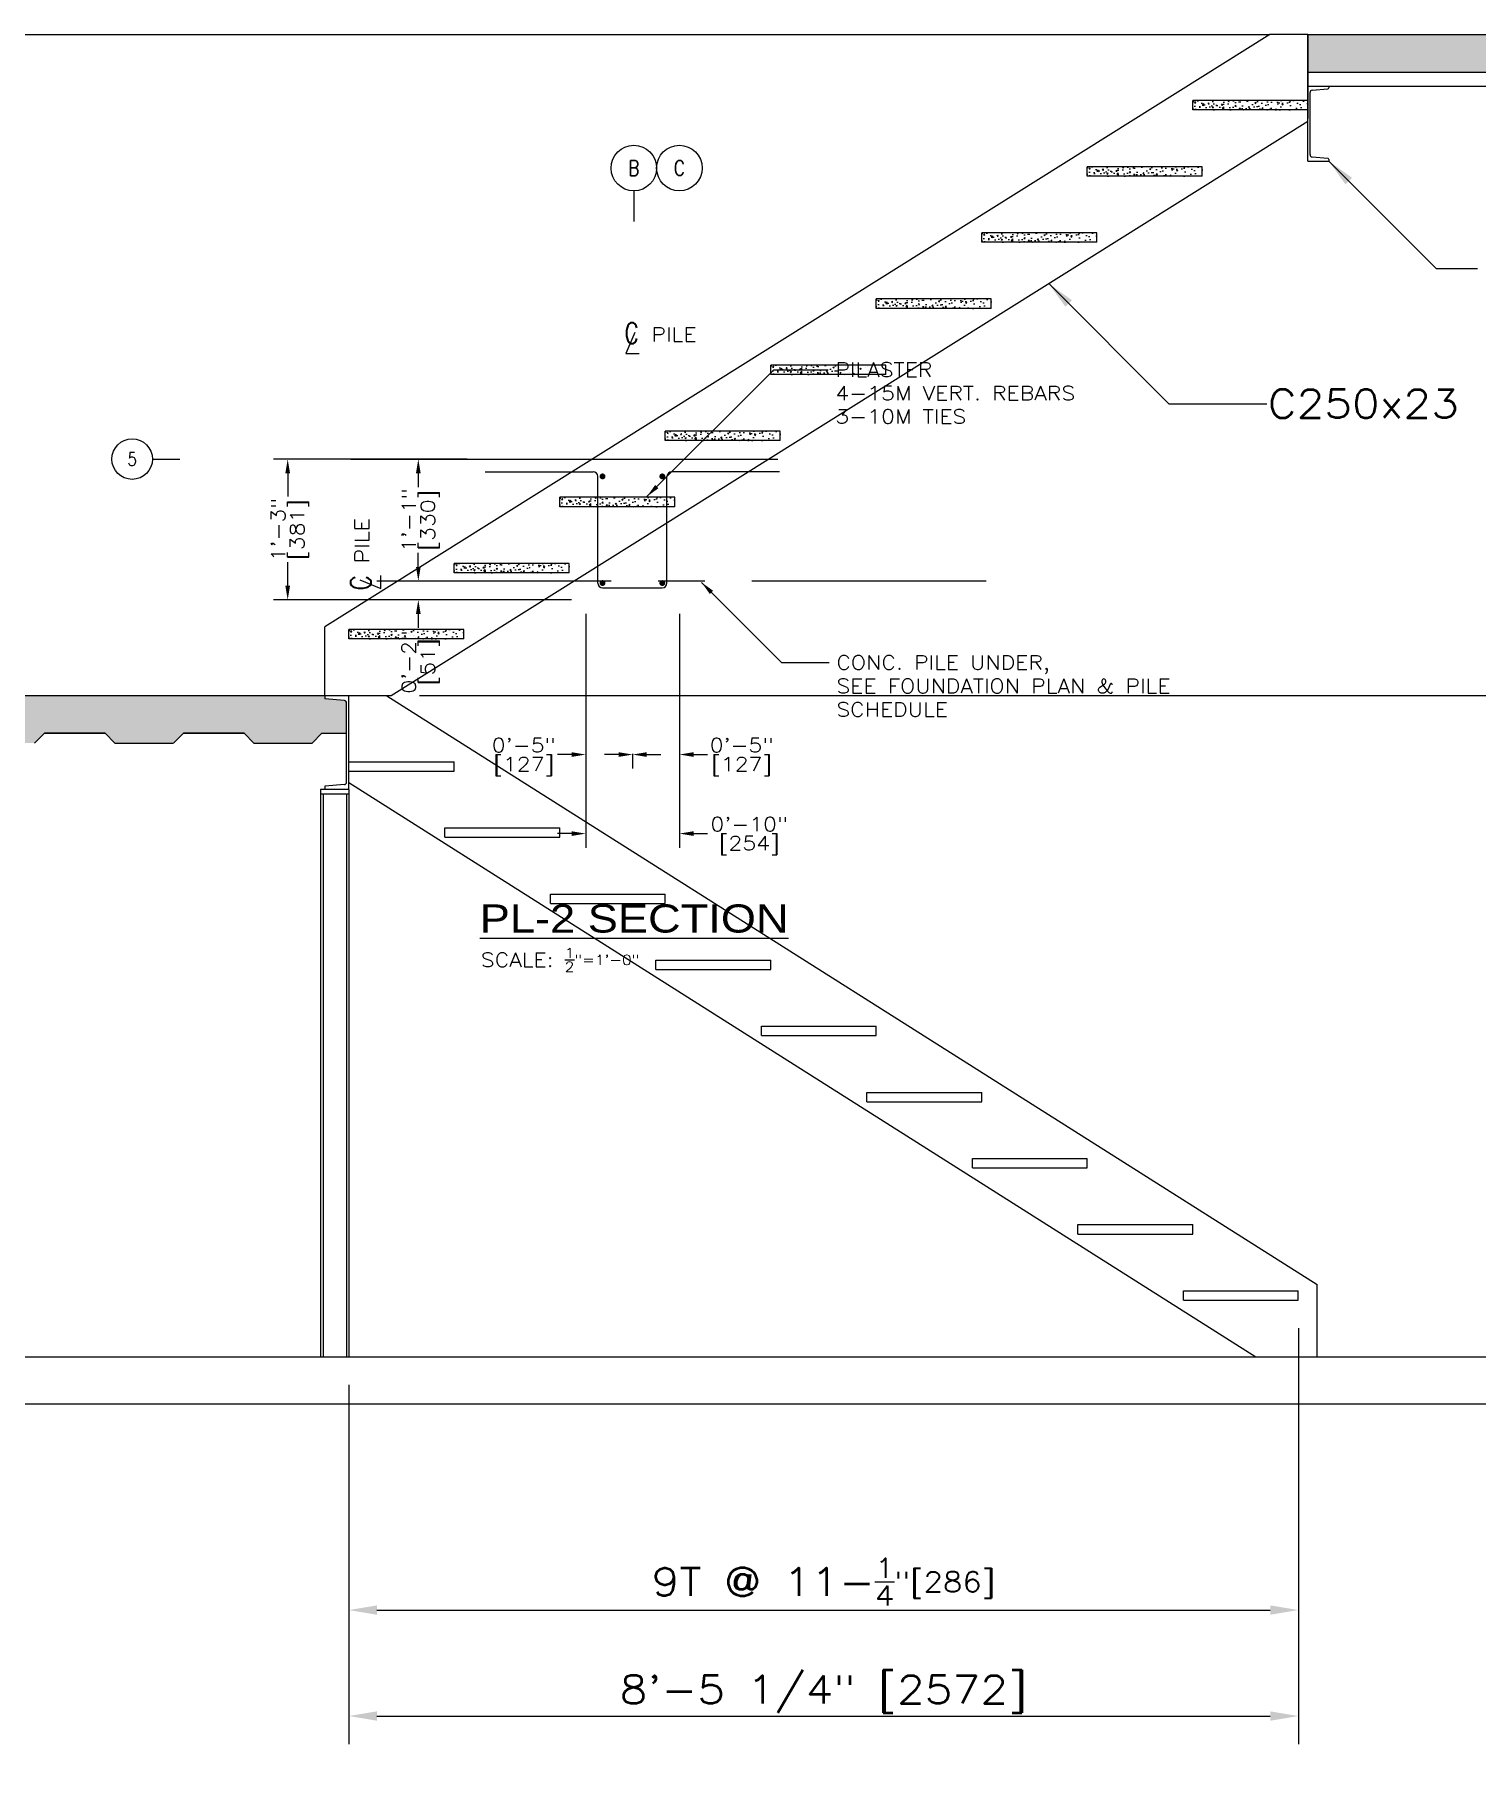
# Model space of a CAD drawing. Header units: inches. Extents: x -229 to 9761, y -1201 to 3580.
# Drawn here: x 466.2 to 619.9, y -126.4 to 57.5 of the extents above; entities that cross this region are included whole.
import ezdxf
from ezdxf.enums import TextEntityAlignment as Align

# ---------------------------------------------------------------- set-up
doc = ezdxf.new("R2010")
doc.units = ezdxf.units.IN
doc.header["$MEASUREMENT"] = 0
doc.linetypes.add('CENTER', pattern=[2, 1.25, -0.25, 0.25, -0.25])
doc.layers.get('0').update_dxf_attribs({"linetype": 'CONTINUOUS'})
doc.layers.get('DEFPOINTS').update_dxf_attribs({"linetype": 'CONTINUOUS'})
for name, color, linetype in [('Architectural_Plan_Dim', 5, 'CONTINUOUS'), ('Dimension', 5, 'CONTINUOUS'), ('Foundation_Details_CL', 150, 'CENTER'), ('Foundation_Details_Reinf', 131, 'CONTINUOUS'), ('LAYER131A', 131, 'CONTINUOUS'), ('Struc_Section_Conc', 71, 'CONTINUOUS'), ('Struc_Section_Dim', 5, 'CONTINUOUS'), ('Struc_Section_Steel', 11, 'CONTINUOUS'), ('Structural_Section_Dim', 5, 'CONTINUOUS'), ('Structural_Section_Text', 5, 'CONTINUOUS'), ('TEXT', 4, 'CONTINUOUS')]:
    doc.layers.add(name, color=color, linetype=linetype)
doc.styles.add('ROMANS', font='ROMANS.SHX', dxfattribs={"width": 0.8})
doc.styles.add('ROMANS-115', font='romans.shx', dxfattribs={"width": 1.15})
doc.styles.add('ROMANS80', font='romans.shx', dxfattribs={"width": 0.8})
doc.styles.add('SANS-115', font='sanss___.ttf', dxfattribs={"width": 1.15})
doc.dimstyles.new('112-ROMANS-115-MS', dxfattribs={"dimscale": 0, "dimtxt": 1.5, "dimasz": 1.5, "dimexe": 1.5, "dimexo": 1.5, "dimgap": 0.125, "dimtad": 0, "dimdec": 4, "dimzin": 1, "dimdsep": 46, "dimlunit": 4, "dimtxsty": 'ROMANS-115', "dimcen": 0.125, "dimclrd": 256, "dimclre": 256, "dimclrt": 256, "dimadec": 0, "dimazin": 0, "dimtfac": 1, "dimtdec": 4, "dimtofl": 0, "dimtmove": 0, "dimatfit": 0, "dimfxl": 1, "dimtfillclr": 256, "dimfrac": 2, "dimtolj": 1, "dimtzin": 0, "dimarcsym": 0})
doc.dimstyles.new('12-ROMANS-115-PS', dxfattribs={"dimscale": 0, "dimtxt": 0.0625, "dimasz": 0.0625, "dimexe": 0.0625, "dimexo": 0.03125, "dimgap": 0.03125, "dimtad": 1, "dimdec": 3, "dimlfac": 24, "dimzin": 1, "dimdsep": 46, "dimlunit": 4, "dimtxsty": 'ROMANS-115', "dimcen": 0.125, "dimclrd": 256, "dimclre": 256, "dimclrt": 256, "dimadec": 0, "dimazin": 0, "dimtfac": 1, "dimtdec": 3, "dimtofl": 0, "dimtmove": 0, "dimatfit": 0, "dimfxl": 1, "dimfrac": 2, "dimtolj": 1, "dimtzin": 0, "dimarcsym": 0})
doc.dimstyles.new('48-ROMANS-115', dxfattribs={"dimtxt": 3, "dimasz": 3, "dimexe": 3, "dimexo": 3, "dimgap": 0.0625, "dimtad": 1, "dimdec": 4, "dimzin": 1, "dimdsep": 46, "dimlunit": 4, "dimtxsty": 'ROMANS-115', "dimcen": 0.0625, "dimclrd": 256, "dimclre": 256, "dimclrt": 256, "dimadec": 0, "dimazin": 0, "dimtfac": 1, "dimtdec": 4, "dimtofl": 0, "dimtmove": 0, "dimatfit": 0, "dimfxl": 1, "dimfrac": 2, "dimtolj": 1, "dimtzin": 0, "dimarcsym": 0})
pattern_1 = [(50, (0, 0), (1.4345204, -0.1255043), [0.15, -1.65]), (355, (0, 0), (-0.2775027, 1.5043843), [0.12, -1.32]), (100.4514, (0.1195, -0.0105), (1.1570188, 1.378879), [0.1274804, -1.4022842]), (46.1842, (0, 0.4), (2.134482, -0.331038), [0.225, -2.475]), (96.6356, (0.1779, 0.3724), (1.8693254, 1.948236), [0.1912206, -2.103426]), (351.1842, (0, 0.4), (1.869324, 1.948237), [0.18, -1.98]), (21, (0.2, 0.3), (1.193814, -0.8052378), [0.15, -1.65]), (326, (0.2, 0.3), (0.4866307, 1.4503), [0.12, -1.32]), (71.4514, (0.2995, 0.2329), (1.6804453, 0.645061), [0.1274804, -1.4022842]), (37.5, (0, 0), (0.0243197, 0.6657877), [0, -1.304, 0, -1.34, 0, -1.325]), (7.5, (0, 0), (0.5261391, 0.7888234), [0, -0.764, 0, -1.274, 0, -0.505]), (327.5, (-0.446, 0), (1.06764487, -0.04510974), [0, -0.5, 0, -1.56, 0, -2.07]), (317.5, (-0.646, 0), (1.1663723, 0.20021), [0, -0.65, 0, -1.036, 0, -1.47])]

# ---------------------------------------------------------------- blocks, each defined once
blk = doc.blocks.new('*D2')
at = {"layer": 'DEFPOINTS', "color": 0, "ltscale": 2}
for p in [(701.41, 57.5), (504.22, -13), (699.59, -13)]:
    blk.add_point(p, dxfattribs=at)
at = {"layer": 'Struc_Section_Dim', "lineweight": -2, "ltscale": 2}
for p, q in [((698.41, 57.5), (696.59, 57.5)), ((699.59, 54.5), (699.59, -10)), ((507.22, -13), (702.59, -13))]:
    blk.add_line(p, q, dxfattribs=at)
at = {"layer": 'Struc_Section_Dim', "ltscale": 2}
for points in [[(699.09, 54.5), (700.09, 54.5), (699.59, 57.5)], [(699.09, -10), (700.09, -10), (699.59, -13)]]:
    blk.add_solid(points, dxfattribs=at)
at = {"layer": 'Struc_Section_Dim', "ltscale": 2, "insert": (697.24, 22.25), "char_height": 3, "attachment_point": 5, "rotation": 90, "style": 'ROMANS-115'}
blk.add_mtext('\\A1;5\'-10 1/2" [1791]', dxfattribs=at)
blk = doc.blocks.new('*D3')
at = {"layer": 'DEFPOINTS', "color": 0, "ltscale": 2}
for p in [(504.22, -13), (699.59, -83.5), (699.59, -83.5)]:
    blk.add_point(p, dxfattribs=at)
at = {"layer": 'Struc_Section_Dim', "lineweight": -2, "ltscale": 2}
for p, q in [((507.22, -13), (702.59, -13)), ((699.59, -16), (699.59, -80.5))]:
    blk.add_line(p, q, dxfattribs=at)
at = {"layer": 'Struc_Section_Dim', "ltscale": 2}
for points in [[(699.09, -16), (700.09, -16), (699.59, -13)], [(699.09, -80.5), (700.09, -80.5), (699.59, -83.5)]]:
    blk.add_solid(points, dxfattribs=at)
at = {"layer": 'Struc_Section_Dim', "ltscale": 2, "insert": (697.24, -48.25), "char_height": 3, "attachment_point": 5, "rotation": 90, "style": 'ROMANS-115'}
blk.add_mtext('\\A1;5\'-10 1/2" [1791]', dxfattribs=at)
blk = doc.blocks.new('*D6')
at = {"layer": 'DEFPOINTS', "color": 0, "ltscale": 2}
for p in [(499.69, -109.49), (600.94, -109.49), (600.94, -110.5)]:
    blk.add_point(p, dxfattribs=at)
at = {"layer": 'Struc_Section_Dim', "lineweight": -2, "ltscale": 2}
for p, q in [((502.69, -110.5), (597.94, -110.5)), ((600.94, -112.49), (600.94, -113.5))]:
    blk.add_line(p, q, dxfattribs=at)
at = {"layer": 'Struc_Section_Dim', "ltscale": 2}
for points in [[(502.69, -110), (502.69, -111), (499.69, -110.5)], [(597.94, -110), (597.94, -111), (600.94, -110.5)]]:
    blk.add_solid(points, dxfattribs=at)
at = {"layer": 'Struc_Section_Dim', "ltscale": 2, "insert": (550.31, -107.49), "char_height": 3, "attachment_point": 5, "style": 'ROMANS-115'}
blk.add_mtext('\\A1;\\A1;9T @ 11-\\H0.7x;\\S1/4;"[286]', dxfattribs=at)
blk = doc.blocks.new('*D28')
at = {"layer": 'DEFPOINTS', "color": 0, "ltscale": 2}
for p in [(600.94, -77.45), (499.69, -83.5), (600.94, -121.8)]:
    blk.add_point(p, dxfattribs=at)
at = {"layer": 'Struc_Section_Dim', "lineweight": -2, "ltscale": 2}
for p, q in [((600.94, -80.45), (600.94, -124.8)), ((499.69, -86.5), (499.69, -124.8)), ((502.69, -121.8), (597.94, -121.8))]:
    blk.add_line(p, q, dxfattribs=at)
at = {"layer": 'Struc_Section_Dim', "ltscale": 2}
for points in [[(502.69, -121.3), (502.69, -122.3), (499.69, -121.8)], [(597.94, -121.3), (597.94, -122.3), (600.94, -121.8)]]:
    blk.add_solid(points, dxfattribs=at)
at = {"layer": 'Struc_Section_Dim', "ltscale": 2, "insert": (550.31, -119.46), "char_height": 3, "attachment_point": 5, "style": 'ROMANS-115'}
blk.add_mtext('\\A1;8\'-5 1/4" [2572]', dxfattribs=at)
blk = doc.blocks.new('*D60')
at = {"layer": 'DEFPOINTS', "color": 0, "ltscale": 2}
for p in [(513.81, 12.22), (493.17, -2.78), (524.95, -2.78)]:
    blk.add_point(p, dxfattribs=at)
at = {"layer": 'Structural_Section_Dim', "lineweight": -2, "ltscale": 2}
for p, q in [((512.31, 12.22), (491.67, 12.22)), ((493.17, 10.72), (493.17, 8.22)), ((493.17, -1.28), (493.17, 1.23)), ((523.45, -2.78), (491.67, -2.78))]:
    blk.add_line(p, q, dxfattribs=at)
at = {"layer": 'Structural_Section_Dim', "ltscale": 2}
for points in [[(492.92, 10.72), (493.42, 10.72), (493.17, 12.22)], [(492.92, -1.28), (493.42, -1.28), (493.17, -2.78)]]:
    blk.add_solid(points, dxfattribs=at)
at = {"layer": 'Structural_Section_Dim', "ltscale": 2, "char_height": 1.5, "attachment_point": 5, "rotation": 90, "style": 'ROMANS-115'}
for s, insert in [('\\A1;1\'-3"', (492.15, 4.72)), ('\\A1;[381]', (494.44, 4.72))]:
    blk.add_mtext(s, dxfattribs=dict(at, insert=insert))
blk = doc.blocks.new('*D61')
at = {"layer": 'DEFPOINTS', "color": 0, "ltscale": 2}
for p in [(524.95, -2.78), (534.95, -2.78), (534.95, -27.71)]:
    blk.add_point(p, dxfattribs=at)
at = {"layer": 'Structural_Section_Dim', "lineweight": -2, "ltscale": 2}
for p, q in [((524.95, -4.28), (524.95, -29.21)), ((534.95, -4.28), (534.95, -29.21)), ((523.45, -27.71), (521.95, -27.71)), ((536.45, -27.71), (537.95, -27.71))]:
    blk.add_line(p, q, dxfattribs=at)
at = {"layer": 'Structural_Section_Dim', "ltscale": 2}
for points in [[(523.45, -27.46), (523.45, -27.96), (524.95, -27.71)], [(536.45, -27.46), (536.45, -27.96), (534.95, -27.71)]]:
    blk.add_solid(points, dxfattribs=at)
at = {"layer": 'Structural_Section_Dim', "ltscale": 2, "char_height": 1.5, "attachment_point": 5, "style": 'ROMANS-115'}
for s, insert in [('\\A1;0\'-10"', (542.39, -26.69)), ('\\A1;[254]', (542.39, -28.98))]:
    blk.add_mtext(s, dxfattribs=dict(at, insert=insert))
blk = doc.blocks.new('*D62')
at = {"layer": 'DEFPOINTS', "color": 0, "ltscale": 2}
for p in [(524.95, -17.7), (529.95, -17.7), (524.95, -19.28)]:
    blk.add_point(p, dxfattribs=at)
at = {"layer": 'Structural_Section_Dim', "lineweight": -2, "ltscale": 2}
for p, q in [((523.45, -19.28), (521.95, -19.28)), ((524.95, -19.2), (524.95, -20.78)), ((529.95, -19.2), (529.95, -20.78)), ((531.45, -19.28), (532.95, -19.28))]:
    blk.add_line(p, q, dxfattribs=at)
at = {"layer": 'Structural_Section_Dim', "ltscale": 2}
for points in [[(523.45, -19.03), (523.45, -19.53), (524.95, -19.28)], [(531.45, -19.03), (531.45, -19.53), (529.95, -19.28)]]:
    blk.add_solid(points, dxfattribs=at)
at = {"layer": 'Structural_Section_Dim', "ltscale": 2, "char_height": 1.5, "attachment_point": 5, "style": 'ROMANS-115'}
for s, insert in [('\\A1;0\'-5"', (518.34, -18.27)), ('\\A1;[127]', (518.34, -20.55))]:
    blk.add_mtext(s, dxfattribs=dict(at, insert=insert))
blk = doc.blocks.new('Gridline')
blk.add_line((-0.5, -21.1), (-0.5, -69.7))
blk.add_circle((-0.5, 14.9), 36)
at = {"color": 5, "style": 'ROMANS80', "width": 0.8}
blk.add_attdef('GRID', text='', height=24, dxfattribs=at).set_placement((-0.5, 14.9), align=Align.MIDDLE)
blk = doc.blocks.new('Gridline-Left')
blk.add_line((-48.6, 0), (0, 0))
blk.add_circle((-84.6, 0), 36)
at = {"color": 5, "style": 'ROMANS80', "width": 0.8}
blk.add_attdef('GRID', text='', height=24, dxfattribs=at).set_placement((-84.6, 0), align=Align.MIDDLE)
blk = doc.blocks.new('*D63')
at = {"layer": 'DEFPOINTS', "color": 0, "ltscale": 2}
for p in [(529.95, -17.7), (534.95, -17.7), (534.95, -19.28)]:
    blk.add_point(p, dxfattribs=at)
at = {"layer": 'Structural_Section_Dim', "lineweight": -2, "ltscale": 2}
for p, q in [((528.45, -19.28), (526.95, -19.28)), ((529.95, -19.2), (529.95, -20.78)), ((534.95, -19.2), (534.95, -20.78)), ((536.45, -19.28), (537.95, -19.28))]:
    blk.add_line(p, q, dxfattribs=at)
at = {"layer": 'Structural_Section_Dim', "ltscale": 2}
for points in [[(528.45, -19.03), (528.45, -19.53), (529.95, -19.28)], [(536.45, -19.03), (536.45, -19.53), (534.95, -19.28)]]:
    blk.add_solid(points, dxfattribs=at)
at = {"layer": 'Structural_Section_Dim', "ltscale": 2, "char_height": 1.5, "attachment_point": 5, "style": 'ROMANS-115'}
for s, insert in [('\\A1;0\'-5"', (541.57, -18.27)), ('\\A1;[127]', (541.57, -20.55))]:
    blk.add_mtext(s, dxfattribs=dict(at, insert=insert))
blk = doc.blocks.new('*D64')
at = {"layer": 'DEFPOINTS', "color": 0, "ltscale": 2}
for p in [(507.1, 12.22), (508.79, 12.22), (508.79, -0.78)]:
    blk.add_point(p, dxfattribs=at)
at = {"layer": 'Structural_Section_Dim', "lineweight": -2, "ltscale": 2}
for p, q in [((507.29, 12.22), (505.6, 12.22)), ((507.1, 10.72), (507.1, 9.22)), ((507.1, 0.72), (507.1, 2.23)), ((507.29, -0.78), (505.6, -0.78))]:
    blk.add_line(p, q, dxfattribs=at)
at = {"layer": 'Structural_Section_Dim', "ltscale": 2}
for points in [[(506.85, 10.72), (507.35, 10.72), (507.1, 12.22)], [(506.85, 0.72), (507.35, 0.72), (507.1, -0.78)]]:
    blk.add_solid(points, dxfattribs=at)
at = {"layer": 'Structural_Section_Dim', "ltscale": 2, "char_height": 1.5, "attachment_point": 5, "rotation": 90, "style": 'ROMANS-115'}
for s, insert in [('\\A1;1\'-1"', (506.08, 5.72)), ('\\A1;[330]', (508.37, 5.72))]:
    blk.add_mtext(s, dxfattribs=dict(at, insert=insert))
blk = doc.blocks.new('CLMARK')
at = {"layer": 'TEXT'}
for p, q in [((1.5, 4.6), (-3.6, -7.6)), ((-3.6, -7.6), (4.1, -7.6))]:
    blk.add_line(p, q, dxfattribs=at)
at = {"layer": 'TEXT', "style": 'ROMANS', "width": 0.8}
blk.add_text('C', height=12, dxfattribs=at).set_placement((-4.6, -1.9))
blk = doc.blocks.new('*D65')
at = {"layer": 'DEFPOINTS', "color": 0, "ltscale": 2}
for p in [(508.79, -0.78), (507.1, -2.78), (508.79, -2.78)]:
    blk.add_point(p, dxfattribs=at)
at = {"layer": 'Structural_Section_Dim', "lineweight": -2, "ltscale": 2}
for p, q in [((507.1, 0.72), (507.1, 2.22)), ((507.29, -0.78), (505.6, -0.78)), ((507.29, -2.78), (505.6, -2.78)), ((507.1, -4.28), (507.1, -5.78))]:
    blk.add_line(p, q, dxfattribs=at)
at = {"layer": 'Structural_Section_Dim', "ltscale": 2}
for points in [[(506.85, 0.72), (507.35, 0.72), (507.1, -0.78)], [(506.85, -4.28), (507.35, -4.28), (507.1, -2.78)]]:
    blk.add_solid(points, dxfattribs=at)
at = {"layer": 'Structural_Section_Dim', "ltscale": 2, "char_height": 1.5, "attachment_point": 5, "rotation": 90, "style": 'ROMANS-115'}
for s, insert in [('\\A1;0\'-2"', (506.08, -9.39)), ('\\A1;[51]', (508.37, -9.39))]:
    blk.add_mtext(s, dxfattribs=dict(at, insert=insert))
blk = doc.blocks.new('grids')
at = {"color": 2}
blk.add_circle((0.1012, 0), 0.1012, dxfattribs=at)
at = {"color": 5, "style": 'ROMANS80', "width": 0.8}
blk.add_attdef('GRID', text='', height=0.0675, dxfattribs=at).set_placement((0.1012, 0), align=Align.MIDDLE)

msp = doc.modelspace()

# ---------------------------------------------------------------- hatches: boundary and pattern name
at = {"layer": 'LAYER131A', "ltscale": 2}
h = msp.add_hatch(dxfattribs=at)
h.set_pattern_fill('AR-CONC', color=256, scale=0.2, style=0)
h.set_pattern_definition(pattern_1)
h.paths.add_polyline_path([(660.373602, 57.495644), (601.936025, 57.495644), (601.936025, 53.495644), (660.412527, 53.495644), (660.412527, 54.211541), (659.828654, 54.716972), (660.685001, 55.339041), (660.373602, 55.766713)])
h = msp.add_hatch(dxfattribs=at)
h.set_pattern_fill('AR-CONC', color=256, scale=0.2, style=0)
h.set_pattern_definition([(50, (214.72, 56.4), (1.4345204, -0.1255043), [0.15, -1.65]), (355, (214.72, 56.4), (-0.2775027, 1.504384), [0.12, -1.32]), (100.4514, (214.8395, 56.3895), (1.157019, 1.378879), [0.1274804, -1.402284]), (46.1842, (214.72, 56.8), (2.134482, -0.331038), [0.225, -2.475]), (96.6356, (214.8978, 56.7724), (1.869325, 1.948236), [0.19122, -2.103426]), (351.1842, (214.72, 56.8), (1.869324, 1.948237), [0.18, -1.98]), (21, (214.92, 56.7), (1.193814, -0.8052378), [0.15, -1.65]), (326, (214.92, 56.7), (0.4866307, 1.4503), [0.12, -1.32]), (71.4514, (215.0194, 56.6329), (1.6804453, 0.645061), [0.1274804, -1.402284]), (37.5, (214.71996, 56.4), (0.0243197, 0.6657877), [0, -1.304, 0, -1.34, 0, -1.325]), (7.5, (214.71996, 56.4), (0.5261391, 0.7888234), [0, -0.764, 0, -1.274, 0, -0.505]), (327.5, (214.27396, 56.4), (1.0676449, -0.04510974), [0, -0.5, 0, -1.56, 0, -2.07]), (317.5, (214.074, 56.4), (1.1663723, 0.20021), [0, -0.65, 0, -1.036, 0, -1.47])])
h.paths.add_polyline_path([(601.936025, 50.445644), (589.686025, 50.445644), (589.686025, 49.445644), (601.936025, 49.445644)])
h = msp.add_hatch(dxfattribs=at)
h.set_pattern_fill('AR-CONC', color=256, scale=0.2, style=0)
h.set_pattern_definition([(50, (203.47, 49.35), (1.4345204, -0.1255043), [0.15, -1.65]), (355, (203.47, 49.35), (-0.2775027, 1.504384), [0.12, -1.32]), (100.4514, (203.5895, 49.3395), (1.157019, 1.378879), [0.1274804, -1.402284]), (46.1842, (203.47, 49.75), (2.134482, -0.331038), [0.225, -2.475]), (96.6356, (203.6478, 49.7224), (1.869325, 1.948236), [0.19122, -2.103426]), (351.1842, (203.47, 49.75), (1.869324, 1.948237), [0.18, -1.98]), (21, (203.67, 49.65), (1.193814, -0.8052378), [0.15, -1.65]), (326, (203.67, 49.65), (0.4866307, 1.4503), [0.12, -1.32]), (71.4514, (203.7694, 49.5829), (1.6804453, 0.645061), [0.1274804, -1.402284]), (37.5, (203.46996, 49.35), (0.0243197, 0.6657877), [0, -1.304, 0, -1.34, 0, -1.325]), (7.5, (203.46996, 49.35), (0.5261391, 0.7888234), [0, -0.764, 0, -1.274, 0, -0.505]), (327.5, (203.02396, 49.35), (1.0676449, -0.04510974), [0, -0.5, 0, -1.56, 0, -2.07]), (317.5, (202.824, 49.35), (1.1663723, 0.20021), [0, -0.65, 0, -1.036, 0, -1.47])])
h.paths.add_polyline_path([(590.686025, 43.395644), (578.436025, 43.395644), (578.436025, 42.395644), (590.686025, 42.395644)])
h = msp.add_hatch(dxfattribs=at)
h.set_pattern_fill('AR-CONC', color=256, scale=0.2, style=0)
h.set_pattern_definition([(50, (192.22, 42.3), (1.4345204, -0.1255043), [0.15, -1.65]), (355, (192.22, 42.3), (-0.2775027, 1.504384), [0.12, -1.32]), (100.4514, (192.3395, 42.2895), (1.157019, 1.378879), [0.1274804, -1.402284]), (46.1842, (192.22, 42.7), (2.134482, -0.331038), [0.225, -2.475]), (96.6356, (192.3978, 42.6724), (1.869325, 1.948236), [0.19122, -2.103426]), (351.1842, (192.22, 42.7), (1.869324, 1.948237), [0.18, -1.98]), (21, (192.42, 42.6), (1.193814, -0.8052378), [0.15, -1.65]), (326, (192.42, 42.6), (0.4866307, 1.4503), [0.12, -1.32]), (71.4514, (192.5194, 42.5329), (1.6804453, 0.645061), [0.1274804, -1.402284]), (37.5, (192.21996, 42.3), (0.0243197, 0.6657877), [0, -1.304, 0, -1.34, 0, -1.325]), (7.5, (192.21996, 42.3), (0.5261391, 0.7888234), [0, -0.764, 0, -1.274, 0, -0.505]), (327.5, (191.77396, 42.3), (1.0676449, -0.04510974), [0, -0.5, 0, -1.56, 0, -2.07]), (317.5, (191.574, 42.3), (1.1663723, 0.20021), [0, -0.65, 0, -1.036, 0, -1.47])])
h.paths.add_polyline_path([(579.436025, 36.345644), (567.186025, 36.345644), (567.186025, 35.345644), (579.436025, 35.345644)])
h = msp.add_hatch(dxfattribs=at)
h.set_pattern_fill('AR-CONC', color=256, scale=0.2, style=0)
h.set_pattern_definition([(50, (180.97, 35.25), (1.4345204, -0.1255043), [0.15, -1.65]), (355, (180.97, 35.25), (-0.2775027, 1.504384), [0.12, -1.32]), (100.4514, (181.0895, 35.2395), (1.157019, 1.378879), [0.1274804, -1.402284]), (46.1842, (180.97, 35.65), (2.134482, -0.331038), [0.225, -2.475]), (96.6356, (181.1478, 35.6224), (1.869325, 1.948236), [0.19122, -2.103426]), (351.1842, (180.97, 35.65), (1.869324, 1.948237), [0.18, -1.98]), (21, (181.17, 35.55), (1.193814, -0.8052378), [0.15, -1.65]), (326, (181.17, 35.55), (0.4866307, 1.4503), [0.12, -1.32]), (71.4514, (181.2694, 35.4829), (1.6804453, 0.645061), [0.1274804, -1.402284]), (37.5, (180.96996, 35.25), (0.0243197, 0.6657877), [0, -1.304, 0, -1.34, 0, -1.325]), (7.5, (180.96996, 35.25), (0.5261391, 0.7888234), [0, -0.764, 0, -1.274, 0, -0.505]), (327.5, (180.52396, 35.25), (1.0676449, -0.04510974), [0, -0.5, 0, -1.56, 0, -2.07]), (317.5, (180.324, 35.25), (1.1663723, 0.20021), [0, -0.65, 0, -1.036, 0, -1.47])])
h.paths.add_polyline_path([(568.186025, 29.295644), (555.936025, 29.295644), (555.936025, 28.295644), (568.186025, 28.295644)])
h = msp.add_hatch(dxfattribs=at)
h.set_pattern_fill('AR-CONC', color=256, scale=0.2, style=0)
h.set_pattern_definition([(50, (169.72, 28.2), (1.4345204, -0.1255043), [0.15, -1.65]), (355, (169.72, 28.2), (-0.2775027, 1.504384), [0.12, -1.32]), (100.4514, (169.8395, 28.1895), (1.157019, 1.378879), [0.1274804, -1.402284]), (46.1842, (169.72, 28.6), (2.134482, -0.331038), [0.225, -2.475]), (96.6356, (169.8978, 28.5724), (1.869325, 1.948236), [0.19122, -2.103426]), (351.1842, (169.72, 28.6), (1.869324, 1.948237), [0.18, -1.98]), (21, (169.92, 28.5), (1.193814, -0.8052378), [0.15, -1.65]), (326, (169.92, 28.5), (0.4866307, 1.4503), [0.12, -1.32]), (71.4514, (170.0194, 28.4329), (1.6804453, 0.645061), [0.1274804, -1.402284]), (37.5, (169.71996, 28.2), (0.0243197, 0.6657877), [0, -1.304, 0, -1.34, 0, -1.325]), (7.5, (169.71996, 28.2), (0.5261391, 0.7888234), [0, -0.764, 0, -1.274, 0, -0.505]), (327.5, (169.27396, 28.2), (1.0676449, -0.04510974), [0, -0.5, 0, -1.56, 0, -2.07]), (317.5, (169.074, 28.2), (1.1663723, 0.20021), [0, -0.65, 0, -1.036, 0, -1.47])])
h.paths.add_polyline_path([(556.936025, 22.245644), (544.686025, 22.245644), (544.686025, 21.245644), (556.936025, 21.245644)])
h = msp.add_hatch(dxfattribs=at)
h.set_pattern_fill('AR-CONC', color=256, scale=0.2, style=0)
h.set_pattern_definition([(50, (158.47, 21.15), (1.4345204, -0.1255043), [0.15, -1.65]), (355, (158.47, 21.15), (-0.2775027, 1.504384), [0.12, -1.32]), (100.4514, (158.5895, 21.1395), (1.157019, 1.378879), [0.1274804, -1.402284]), (46.1842, (158.47, 21.55), (2.134482, -0.331038), [0.225, -2.475]), (96.6356, (158.6478, 21.5224), (1.869325, 1.948236), [0.19122, -2.103426]), (351.1842, (158.47, 21.55), (1.869324, 1.948237), [0.18, -1.98]), (21, (158.67, 21.45), (1.193814, -0.8052378), [0.15, -1.65]), (326, (158.67, 21.45), (0.4866307, 1.4503), [0.12, -1.32]), (71.4514, (158.7694, 21.3829), (1.6804453, 0.645061), [0.1274804, -1.402284]), (37.5, (158.46996, 21.15), (0.0243197, 0.6657877), [0, -1.304, 0, -1.34, 0, -1.325]), (7.5, (158.46996, 21.15), (0.5261391, 0.7888234), [0, -0.764, 0, -1.274, 0, -0.505]), (327.5, (158.02396, 21.15), (1.0676449, -0.04510974), [0, -0.5, 0, -1.56, 0, -2.07]), (317.5, (157.824, 21.15), (1.1663723, 0.20021), [0, -0.65, 0, -1.036, 0, -1.47])])
h.paths.add_polyline_path([(545.686025, 15.195644), (533.436025, 15.195644), (533.436025, 14.195644), (545.686025, 14.195644)])
h = msp.add_hatch(dxfattribs=at)
h.set_pattern_fill('AR-CONC', color=256, scale=0.2, style=0)
h.set_pattern_definition([(50, (147.22, 14.1), (1.4345204, -0.1255043), [0.15, -1.65]), (355, (147.22, 14.1), (-0.2775027, 1.504384), [0.12, -1.32]), (100.4514, (147.3395, 14.0895), (1.157019, 1.378879), [0.1274804, -1.402284]), (46.1842, (147.22, 14.5), (2.134482, -0.331038), [0.225, -2.475]), (96.6356, (147.3978, 14.4724), (1.869325, 1.948236), [0.19122, -2.103426]), (351.1842, (147.22, 14.5), (1.869324, 1.948237), [0.18, -1.98]), (21, (147.42, 14.4), (1.193814, -0.8052378), [0.15, -1.65]), (326, (147.42, 14.4), (0.4866307, 1.4503), [0.12, -1.32]), (71.4514, (147.5194, 14.3329), (1.6804453, 0.645061), [0.1274804, -1.402284]), (37.5, (147.21996, 14.1), (0.0243197, 0.6657877), [0, -1.304, 0, -1.34, 0, -1.325]), (7.5, (147.21996, 14.1), (0.5261391, 0.7888234), [0, -0.764, 0, -1.274, 0, -0.505]), (327.5, (146.77396, 14.1), (1.0676449, -0.04510974), [0, -0.5, 0, -1.56, 0, -2.07]), (317.5, (146.574, 14.1), (1.1663723, 0.20021), [0, -0.65, 0, -1.036, 0, -1.47])])
h.paths.add_polyline_path([(534.436025, 8.145644), (522.186025, 8.145644), (522.186025, 7.145644), (534.436025, 7.145644)])
h = msp.add_hatch(dxfattribs=at)
h.set_pattern_fill('AR-CONC', color=256, scale=0.2, style=0)
h.set_pattern_definition([(50, (135.97, 7.05), (1.4345204, -0.1255043), [0.15, -1.65]), (355, (135.97, 7.05), (-0.2775027, 1.504384), [0.12, -1.32]), (100.4514, (136.0895, 7.0395), (1.157019, 1.378879), [0.1274804, -1.402284]), (46.1842, (135.97, 7.45), (2.134482, -0.331038), [0.225, -2.475]), (96.6356, (136.1478, 7.4224), (1.869325, 1.948236), [0.19122, -2.103426]), (351.1842, (135.97, 7.45), (1.869324, 1.948237), [0.18, -1.98]), (21, (136.17, 7.35), (1.193814, -0.8052378), [0.15, -1.65]), (326, (136.17, 7.35), (0.4866307, 1.4503), [0.12, -1.32]), (71.4514, (136.2694, 7.2829), (1.6804453, 0.645061), [0.1274804, -1.402284]), (37.5, (135.96996, 7.05), (0.0243197, 0.6657877), [0, -1.304, 0, -1.34, 0, -1.325]), (7.5, (135.96996, 7.05), (0.5261391, 0.7888234), [0, -0.764, 0, -1.274, 0, -0.505]), (327.5, (135.52396, 7.05), (1.0676449, -0.04510974), [0, -0.5, 0, -1.56, 0, -2.07]), (317.5, (135.324, 7.05), (1.1663723, 0.20021), [0, -0.65, 0, -1.036, 0, -1.47])])
h.paths.add_polyline_path([(523.186025, 1.095644), (510.936025, 1.095644), (510.936025, 0.095644), (523.186025, 0.095644)])
h = msp.add_hatch(dxfattribs=at)
h.set_pattern_fill('AR-CONC', color=256, scale=0.2, style=0)
h.set_pattern_definition([(50, (124.72, 0), (1.4345204, -0.1255043), [0.15, -1.65]), (355, (124.72, 0), (-0.2775027, 1.504384), [0.12, -1.32]), (100.4514, (124.8395, -0.0105), (1.157019, 1.378879), [0.1274804, -1.402284]), (46.1842, (124.72, 0.4), (2.134482, -0.331038), [0.225, -2.475]), (96.6356, (124.8978, 0.3724), (1.869325, 1.948236), [0.19122, -2.103426]), (351.1842, (124.72, 0.4), (1.869324, 1.948237), [0.18, -1.98]), (21, (124.92, 0.3), (1.193814, -0.8052378), [0.15, -1.65]), (326, (124.92, 0.3), (0.4866307, 1.4503), [0.12, -1.32]), (71.4514, (125.0194, 0.2329), (1.6804453, 0.645061), [0.1274804, -1.402284]), (37.5, (124.71996, 0), (0.0243197, 0.6657877), [0, -1.304, 0, -1.34, 0, -1.325]), (7.5, (124.71996, 0), (0.5261391, 0.7888234), [0, -0.764, 0, -1.274, 0, -0.505]), (327.5, (124.27396, 0), (1.0676449, -0.04510974), [0, -0.5, 0, -1.56, 0, -2.07]), (317.5, (124.074, 0), (1.1663723, 0.20021), [0, -0.65, 0, -1.036, 0, -1.47])])
h.paths.add_polyline_path([(511.936025, -5.954356), (499.686025, -5.954356), (499.686025, -6.954356), (511.936025, -6.954356)])
h = msp.add_hatch(dxfattribs=at)
h.set_pattern_fill('AR-CONC', color=256, scale=0.2, style=0)
h.set_pattern_definition(pattern_1)
h.paths.add_polyline_path([(499.446025, -13.774926, 0.3888787319), (499.217814, -13.525877), (497.126025, -13.342869), (497.126025, -13.004356), (446.936025, -13.004356), (446.936025, -18.049701), (451.373418, -18.049701), (452.418762, -17.004356), (458.89318, -17.004356), (459.938525, -18.049701), (466.185918, -18.049701), (467.231262, -17.004356), (473.70568, -17.004356), (474.751025, -18.049701), (480.998418, -18.049701), (482.043762, -17.004356), (488.51818, -17.004356), (489.563525, -18.049701), (495.780971, -18.049701), (496.826316, -17.004356), (499.446025, -17.004356)])
h.paths.add_polyline_path([(446.936025, -13.004356), (445.126025, -13.004356), (445.126025, -18.049701), (446.936025, -18.049701)])

# ---------------------------------------------------------------- linework, layer by layer
at = {"layer": 'Foundation_Details_CL', "ltscale": 20}
msp.add_line((567.66314, -0.808452), (497.941966, -0.808452), dxfattribs=at)
at = {"layer": 'Foundation_Details_Reinf'}
for p, q in [((514.241876, 10.879048), (525.741876, 10.879048)), ((526.241876, -0.995952), (526.241876, 10.379048)), ((533.616876, -0.995952), (533.616876, 10.379048)), ((545.616876, 10.879048), (534.116876, 10.879048)), ((526.741876, -1.495952), (533.116876, -1.495952))]:
    msp.add_line(p, q, dxfattribs=at)
at = {"layer": 'Foundation_Details_Reinf', "const_width": 0.3125}
for points in [[(526.585626, 10.379048, -1), (526.898126, 10.379048, -1)], [(533.273126, 10.379048, 1), (532.960626, 10.379048, 1)], [(526.585626, -0.995952, 1), (526.898126, -0.995952, 1)], [(533.273126, -0.995952, -1), (532.960626, -0.995952, -1)]]:
    msp.add_lwpolyline(points, format="xyb", close=True, dxfattribs=at)
at = {"layer": 'Foundation_Details_Reinf'}
for centre, start, end in [((525.741876, 10.379048), 0, 90), ((534.116876, 10.379048), 90, 180), ((526.741876, -0.995952), 180, 270), ((533.116876, -0.995952), 270, 0)]:
    msp.add_arc(centre, 0.5, start, end, dxfattribs=at)
at = {"layer": 'LAYER131A'}
for p, q in [((589.686025, 49.445644), (589.686025, 50.445644)), ((601.936025, 50.445644), (589.686025, 50.445644)), ((601.936025, 49.445644), (601.936025, 50.445644)), ((601.936025, 49.445644), (589.686025, 49.445644)), ((578.436025, 42.395644), (578.436025, 43.395644)), ((590.686025, 43.395644), (578.436025, 43.395644)), ((590.686025, 42.395644), (578.436025, 42.395644)), ((590.686025, 42.395644), (590.686025, 43.395644)), ((567.186025, 35.345644), (567.186025, 36.345644)), ((579.436025, 36.345644), (567.186025, 36.345644)), ((579.436025, 35.345644), (567.186025, 35.345644)), ((579.436025, 35.345644), (579.436025, 36.345644)), ((555.936025, 28.295644), (555.936025, 29.295644)), ((568.186025, 29.295644), (555.936025, 29.295644)), ((568.186025, 28.295644), (555.936025, 28.295644)), ((568.186025, 29.295644), (556.936025, 29.295644)), ((568.186025, 28.295644), (568.186025, 29.295644)), ((544.686025, 21.245644), (544.686025, 22.245644)), ((556.936025, 22.245644), (544.686025, 22.245644)), ((556.936025, 21.245644), (556.936025, 22.245644)), ((556.936025, 21.245644), (544.686025, 21.245644)), ((533.436025, 14.195644), (533.436025, 15.195644)), ((545.686025, 15.195644), (533.436025, 15.195644)), ((545.686025, 14.195644), (545.686025, 15.195644)), ((545.686025, 14.195644), (533.436025, 14.195644)), ((522.186025, 7.145644), (522.186025, 8.145644)), ((534.436025, 8.145644), (522.186025, 8.145644)), ((534.436025, 7.145644), (534.436025, 8.145644)), ((534.436025, 7.145644), (522.186025, 7.145644)), ((510.936025, 0.095644), (510.936025, 1.095644)), ((523.186025, 1.095644), (510.936025, 1.095644)), ((523.186025, 0.095644), (510.936025, 0.095644)), ((523.186025, 0.095644), (523.186025, 1.095644)), ((499.686025, -6.954356), (499.686025, -5.954356)), ((511.936025, -5.954356), (499.686025, -5.954356)), ((511.936025, -6.954356), (499.686025, -6.954356)), ((511.936025, -6.954356), (511.936025, -5.954356)), ((499.686025, -21.054356), (499.686025, -20.054356)), ((510.936025, -21.054356), (510.936025, -20.054356)), ((509.936025, -28.104356), (509.936025, -27.104356)), ((522.186025, -28.104356), (522.186025, -27.104356)), ((521.186025, -35.154356), (521.186025, -34.154356)), ((533.436025, -35.154356), (533.436025, -34.154356)), ((532.436025, -42.204356), (532.436025, -41.204356)), ((544.686025, -42.204356), (544.686025, -41.204356)), ((543.686025, -49.254356), (543.686025, -48.254356)), ((555.936025, -49.254356), (555.936025, -48.254356)), ((554.936025, -56.304356), (554.936025, -55.304356)), ((567.186025, -56.304356), (567.186025, -55.304356)), ((566.186025, -63.354356), (566.186025, -62.354356)), ((578.436025, -63.354356), (578.436025, -62.354356)), ((577.436025, -70.404356), (577.436025, -69.404356)), ((589.686025, -70.404356), (589.686025, -69.404356)), ((588.686025, -77.454356), (588.686025, -76.454356)), ((600.936025, -77.454356), (600.936025, -76.454356))]:
    msp.add_line(p, q, dxfattribs=at)
at = {"layer": 'LAYER131A', "ltscale": 10}
for p, q in [((499.686025, -20.054356), (510.936025, -20.054356)), ((499.686025, -21.054356), (510.936025, -21.054356)), ((509.936025, -27.104356), (522.186025, -27.104356)), ((509.936025, -28.104356), (522.186025, -28.104356)), ((521.186025, -34.154356), (533.436025, -34.154356)), ((521.186025, -35.154356), (533.436025, -35.154356)), ((532.436025, -41.204356), (544.686025, -41.204356)), ((532.436025, -42.204356), (544.686025, -42.204356)), ((543.686025, -48.254356), (555.936025, -48.254356)), ((543.686025, -49.254356), (555.936025, -49.254356)), ((554.936025, -55.304356), (567.186025, -55.304356)), ((554.936025, -56.304356), (567.186025, -56.304356)), ((566.186025, -62.354356), (578.436025, -62.354356)), ((566.186025, -63.354356), (578.436025, -63.354356)), ((577.436025, -69.404356), (589.686025, -69.404356)), ((577.436025, -70.404356), (589.686025, -70.404356)), ((588.686025, -76.454356), (600.936025, -76.454356)), ((588.686025, -77.454356), (600.936025, -77.454356))]:
    msp.add_line(p, q, dxfattribs=at)
at = {"layer": 'Struc_Section_Conc', "ltscale": 2}
for p, q in [((449.811025, 57.495644), (597.885114, 57.495644)), ((601.936025, 57.495644), (660.373602, 57.495644)), ((601.936025, 53.495644), (601.936025, 57.495644)), ((601.936025, 51.995644), (601.936025, 53.495644)), ((601.936025, 53.495644), (660.412527, 53.495644)), ((601.936025, 51.995644), (660.412527, 51.995644)), ((497.126025, -13.004356), (445.126025, -13.004356)), ((466.185918, -18.049701), (467.231262, -17.004356)), ((467.231262, -17.004356), (473.70568, -17.004356)), ((473.70568, -17.004356), (467.231262, -17.004356)), ((474.751025, -18.049701), (473.70568, -17.004356)), ((474.751025, -18.049701), (480.968471, -18.049701)), ((480.998418, -18.049701), (482.043762, -17.004356)), ((488.51818, -17.004356), (482.043762, -17.004356)), ((482.043762, -17.004356), (488.51818, -17.004356)), ((489.563525, -18.049701), (488.51818, -17.004356)), ((489.563525, -18.049701), (495.780971, -18.049701)), ((495.780971, -18.049701), (496.826316, -17.004356)), ((496.826316, -17.004356), (499.446025, -17.004356)), ((409.178302, -83.504356), (659.373602, -83.504356)), ((409.217227, -88.504356), (659.412527, -88.504356))]:
    msp.add_line(p, q, dxfattribs=at)
at = {"layer": 'Struc_Section_Steel', "ltscale": 2}
for p, q in [((597.885114, 57.495644), (497.126025, -5.646718)), ((601.936025, 57.495644), (597.885114, 57.495644)), ((601.936025, 48.52793), (601.936025, 57.495644)), ((601.936025, 51.995644), (601.936025, 57.495644)), ((601.936025, 57.495644), (601.936025, 48.52793)), ((601.936025, 43.995644), (601.936025, 51.995644)), ((601.936025, 51.995644), (604.186025, 51.995644)), ((602.414236, 51.553121), (604.07192, 51.69815)), ((604.186025, 51.995644), (604.186025, 51.822674)), ((602.186025, 44.687215), (602.186025, 51.304072)), ((601.936025, 48.232897), (504.217005, -13.004356)), ((602.414236, 44.438167), (604.07192, 44.293138)), ((604.186025, 44.168614), (604.186025, 43.995644)), ((601.936025, 43.995644), (604.186025, 43.995644)), ((497.126025, -13.004356), (497.126025, -5.646718)), ((504.217005, -13.004356), (497.126025, -13.004356)), ((499.686025, -13.004356), (497.126025, -13.004356)), ((497.126025, -13.004356), (497.126025, -13.342869)), ((499.217814, -13.525877), (497.130439, -13.343255)), ((499.446025, -22.233786), (499.446025, -13.774926)), ((499.686025, -22.267103), (499.686025, -13.004356)), ((499.686025, -23.004356), (499.686025, -13.004356)), ((503.736936, -13.004356), (602.936025, -75.795785)), ((496.686025, -23.004356), (496.686025, -83.504356)), ((499.686025, -23.004356), (496.686025, -23.004356)), ((499.686025, -23.504356), (496.686025, -23.504356)), ((499.217814, -22.482835), (497.126025, -22.665843)), ((497.126025, -22.665843), (497.126025, -23.004356)), ((499.686025, -23.004356), (497.126025, -23.004356)), ((499.686025, -22.267103), (596.405046, -83.504356)), ((499.686025, -23.004356), (499.686025, -83.504356)), ((602.936025, -83.504356), (602.936025, -75.795785)), ((596.405046, -83.504356), (602.936025, -83.504356))]:
    msp.add_line(p, q, dxfattribs=at)
at = {"layer": 'Struc_Section_Steel', "ltscale": 4}
for p, q in [((496.936025, -23.504356), (496.936025, -83.504356)), ((499.436025, -23.504356), (499.436025, -83.504356))]:
    msp.add_line(p, q, dxfattribs=at)
at = {"layer": 'Struc_Section_Steel', "ltscale": 2}
for centre, radius, start, end in [((602.436025, 51.304072), 0.25, 95, 180), ((604.061025, 51.822674), 0.125, 275, 0), ((602.436025, 44.687215), 0.25, 180, 265), ((604.061025, 44.168614), 0.125, 0, 85), ((499.196025, -13.774926), 0.25, 0, 85), ((499.196025, -22.233786), 0.25, 275, 0)]:
    msp.add_arc(centre, radius, start, end, dxfattribs=at)
at = {"layer": 'Structural_Section_Text'}
msp.add_line((545.453732, 12.191548), (499.887052, 12.191548), dxfattribs=at)

# ---------------------------------------------------------------- block references
at = {"layer": 'Architectural_Plan_Dim'}
for name, p, xscale, yscale, zscale, values in [('Gridline', (530.111261, 42.247295), 0.06749999738592294, 0.06749999738872248, 0.06749999738854548, {'GRID': 'B'}), ('Gridline-Left', (481.662867, 12.222681), 0.0599999976800234, 0.05999999767868758, 0.0599999976787071, {'GRID': '5'})]:
    msp.add_blockref(name, p, dxfattribs=dict(at, xscale=xscale, yscale=yscale, zscale=zscale)).add_auto_attribs(values)
at = {"layer": 'Dimension', "xscale": 0.1835999928968874, "yscale": 0.1835999928969159, "zscale": 0.1835999928968437}
msp.add_blockref('CLMARK', (529.903336, 24.894111), dxfattribs=at)
at = {"layer": 'Dimension', "xscale": 0.1835999928969159, "yscale": 0.1835999928969159, "zscale": 0.1835999928968437, "rotation": 90}
msp.add_blockref('CLMARK', (501.70862, -0.930549), dxfattribs=at)
at = {"layer": 'Structural_Section_Text', "xscale": 23.99999907148285, "yscale": 23.99999907148276, "zscale": 23.99999907148284}
msp.add_blockref('grids', (532.50767, 43.254229), dxfattribs=at).add_auto_attribs({'GRID': 'C'})

# ---------------------------------------------------------------- texts
at = {"layer": 'Struc_Section_Dim', "ltscale": 2, "insert": (597.652888, 19.628722), "char_height": 3, "attachment_point": 1, "style": 'ROMANS-115'}
msp.add_mtext('\\A1;C250x23', dxfattribs=at)
at = {"layer": 'Structural_Section_Dim', "insert": (551.667896, -8.720967), "char_height": 1.49999994, "attachment_point": 1, "style": 'ROMANS-115'}
msp.add_mtext('\\A1;CONC. PILE UNDER,\\PSEE FOUNDATION PLAN & PILE\\PSCHEDULE', dxfattribs=at)
at = {"layer": 'Structural_Section_Text', "width": 1.15}
for s, height, style, p in [('PILE', 1.4999999, 'ROMANS-115', (531.956605, 24.756766)), ('%%UPL-2 SECTION', 2.99999988, 'SANS-115', (513.650271, -38.261124))]:
    msp.add_text(s, height=height, dxfattribs=dict(at, style=style)).set_placement(p)
at = {"layer": 'Structural_Section_Text', "style": 'ROMANS-115', "width": 1.15}
msp.add_text('PILE', height=1.4999999, rotation=90, dxfattribs=at).set_placement((501.845965, 1.122719))
at = {"layer": 'Structural_Section_Text', "char_height": 1.49999994, "attachment_point": 1, "style": 'ROMANS-115'}
for s, insert in [('\\A1;PILASTER\\P4-15M VERT. REBARS\\P3-10M TIES', (551.561383, 22.506331)), ('\\A1;SCALE: \\H0.7x;\\S1/2;"=1\'-0"', (513.765449, -39.914556))]:
    msp.add_mtext(s, dxfattribs=dict(at, insert=insert))

# ---------------------------------------------------------------- dimensions: what is measured, and where the dimension line sits
at = {"layer": 'Struc_Section_Dim', "ltscale": 2}
for base, p1, p2, picture, middle in [((699.588312, -13.004356), (701.411381, 57.495644), (504.217005, -13.004356), '*D2', (697.240098, 22.245644)), ((699.588312, -83.504356), (504.217005, -13.004356), (699.588312, -83.504356), '*D3', (697.240098, -48.254356))]:
    dim = msp.add_linear_dim(base=base, p1=p1, p2=p2, angle=90, dimstyle='48-ROMANS-115', dxfattribs=at)
    dim.commit()
    dim.dimension.update_dxf_attribs({"geometry": picture, "text_midpoint": middle})
dim = msp.add_linear_dim(base=(600.936025, -121.80358), p1=(499.686025, -83.504356), p2=(600.936025, -77.454356), dimstyle='48-ROMANS-115', dxfattribs=at)
dim.commit()
dim.dimension.update_dxf_attribs({"geometry": '*D28', "text_midpoint": (550.311025, -119.455366)})
dim = msp.add_linear_dim(base=(600.936025, -110.501797), p1=(499.686025, -109.489889), p2=(600.936025, -109.489889), text='\\A1;9T @ 11-{\\H0.7x;\\S1/4;}"[286]', dimstyle='48-ROMANS-115', override={"dimse1": 1}, dxfattribs=at)
dim.commit()
dim.dimension.update_dxf_attribs({"geometry": '*D6', "text_midpoint": (550.311025, -107.489297)})
at = {"layer": 'Structural_Section_Dim'}
for base, p1, p2, angle, picture, middle in [((493.172153, -2.777319), (513.811269, 12.222681), (524.95267, -2.777319), 90, '*D60', (493.172153, 4.722681)), ((507.098078, 12.222681), (508.787779, -0.777319), (508.787779, 12.222681), 90, '*D64', (507.098078, 5.722681)), ((507.098078, -2.777319), (508.787779, -0.777319), (508.787779, -2.777319), 270, '*D65', (507.098078, -9.393391)), ((534.95267, -19.28294), (529.95267, -17.698108), (534.95267, -17.698108), 180, '*D63', (541.568742, -19.28294))]:
    dim = msp.add_linear_dim(base=base, p1=p1, p2=p2, angle=angle, dimstyle='112-ROMANS-115-MS', override={"dimscale": 1, "dimpost": '\\X'}, dxfattribs=at)
    dim.commit()
    dim.dimension.update_dxf_attribs({"geometry": picture, "text_midpoint": middle})
for base, p1, p2, picture, middle in [((534.95267, -27.707878), (524.95267, -2.777319), (534.95267, -2.777319), '*D61', (542.39017, -27.707878)), ((524.95267, -19.28294), (529.95267, -17.698108), (524.95267, -17.698108), '*D62', (518.336599, -19.28294))]:
    dim = msp.add_linear_dim(base=base, p1=p1, p2=p2, dimstyle='112-ROMANS-115-MS', override={"dimscale": 1, "dimpost": '\\X'}, dxfattribs=at)
    dim.commit()
    dim.dimension.update_dxf_attribs({"geometry": picture, "text_midpoint": middle})

# ---------------------------------------------------------------- leaders
at = {"layer": 'Struc_Section_Dim', "ltscale": 2, "annotation_type": 0, "has_hookline": 1, "hookline_direction": 0}
for points, text_width in [([(604.186025, 43.995644), (615.644465, 32.537204), (620.032246, 32.537204)], 16.757143), ([(574.328092, 30.931925), (587.131295, 18.128722), (597.590388, 18.128722)], 21.685714)]:
    msp.add_leader(points, dimstyle='48-ROMANS-115', override={"dimgap": 0.0625, "dimtad": 0}, dxfattribs=dict(at, text_width=text_width))
at = {"layer": 'Structural_Section_Dim', "annotation_type": 0, "has_hookline": 1, "hookline_direction": 0, "text_width": 40.824998}
msp.add_leader([(537.304326, -0.932183), (545.843109, -9.470967), (550.917896, -9.470967)], dimstyle='12-ROMANS-115-PS', override={"dimscale": 23.999999, "dimtad": 0, "dimlfac": 0.041667}, dxfattribs=at)
at = {"layer": 'Structural_Section_Text', "annotation_type": 0, "has_hookline": 1, "hookline_direction": 0, "text_width": 28.749999}
msp.add_leader([(531.475406, 8.23254), (544.999197, 21.756331), (550.811383, 21.756331)], dimstyle='12-ROMANS-115-PS', override={"dimscale": 23.999999, "dimtad": 0, "dimlfac": 0.041667, "dimse1": 1}, dxfattribs=at)

doc.saveas('drawing.dxf')
